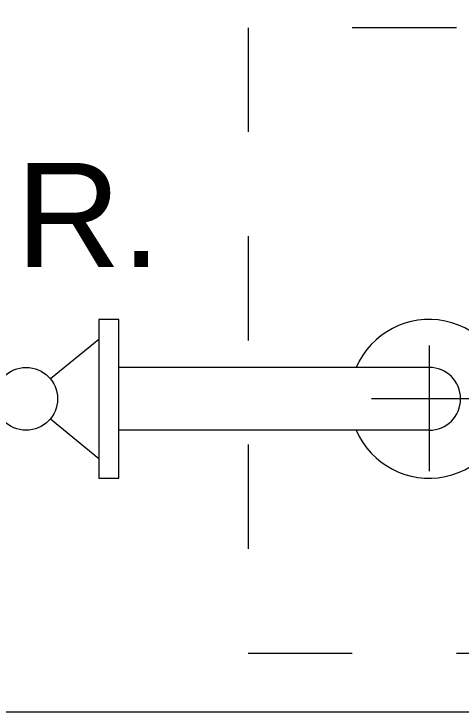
# Model space of a CAD drawing. Header units: millimetres. Extents: x 553474 to 556484, y 6145926 to 6146600.
# Drawn here: x 556201.828 to 556202.257, y 6146170.914 to 6146171.583 of the extents above; entities that cross this region are included whole.
import ezdxf

# ---------------------------------------------------------------- set-up
doc = ezdxf.new("R2010")
doc.units = ezdxf.units.MM
doc.linetypes.add('DASHED', pattern=[5.5, 4, -1.5])
doc.layers.add('8', color=8, linetype='Continuous', lineweight=0)
doc.styles.get("Standard").update_dxf_attribs({"font": 'arial.ttf'})

msp = doc.modelspace()

# ---------------------------------------------------------------- linework, layer by layer
at = {"layer": '8'}
for p, q in [((556201.90963, 6146171.29035, 9.796), (556201.90963, 6146171.13795, 9.796)), ((556201.92873, 6146171.29035, 9.796), (556201.90963, 6146171.29035, 9.796)), ((556201.92873, 6146171.13795, 9.796), (556201.92873, 6146171.29035, 9.796)), ((556201.90963, 6146171.27125, 9.796), (556201.86317, 6146171.23324, 9.796)), ((556202.22675, 6146171.26535, 9.796), (556202.22675, 6146171.14481, 9.796)), ((556201.83983, 6146171.2443, 9.796), (556201.83983, 6146171.2443, 9.796)), ((556202.22675, 6146171.2443, 9.796), (556201.92873, 6146171.2443, 9.796)), ((556202.54862, 6146171.21415, 9.796), (556202.1713, 6146171.21415, 9.796)), ((556201.86317, 6146171.19506, 9.796), (556201.90963, 6146171.15705, 9.796)), ((556202.22675, 6146171.184, 9.796), (556201.92873, 6146171.184, 9.796)), ((556201.90963, 6146171.13795, 9.796), (556201.92873, 6146171.13795, 9.796))]:
    msp.add_line(p, q, dxfattribs=at)
at = {"layer": '8', "elevation": 9.796}
msp.add_lwpolyline([(556202.99286, 6146172.91367), (556203.35286, 6146172.91367), (556203.35286, 6146170.91367), (556201.35286, 6146170.91367), (556201.35286, 6146171.13367)], dxfattribs=at)
at = {"layer": '8', "linetype": 'DASHED', "ltscale": 0.01, "elevation": 9.796}
msp.add_lwpolyline([(556202.05286, 6146170.97022), (556202.65286, 6146170.97022), (556202.65286, 6146171.57022), (556202.05286, 6146171.57022)], close=True, dxfattribs=at)
at = {"layer": '8'}
msp.add_circle((556201.83983, 6146171.21415, 9.796), 0.03015, dxfattribs=at)
for radius, start, end in [(0.0762, 203.30772, 156.69228), (0.03015, 270, 90)]:
    msp.add_arc((556202.22675, 6146171.21415, 9.796), radius, start, end, dxfattribs=at)

# ---------------------------------------------------------------- texts
msp.add_text('V.R.', height=0.1, dxfattribs=at).set_placement((556201.69804, 6146171.34054, 9.796))

doc.saveas('drawing.dxf')
